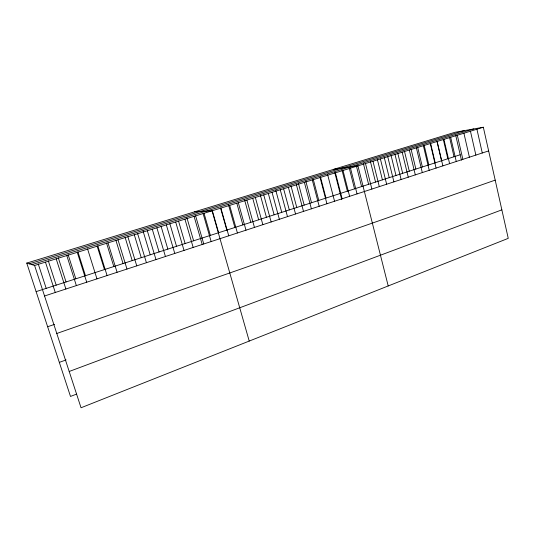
<?xml version="1.0" encoding="UTF-8"?>
<svg xmlns="http://www.w3.org/2000/svg" width="535" height="535" viewBox="0 0 535 535"><rect width="100%" height="100%" fill="white"/><g stroke="black" fill="none" stroke-linecap="round" stroke-linejoin="round"><path stroke-width="0.8" d="M76.451 394.141L70.5 396.448L26.75 263.08L455.024 132.272L483.332 127.236L508.25 238.349L81.046 407.764L34.588 265.48L26.75 263.08M69.196 371.477L501.857 209.854M59.325 362.382L66.119 359.894M56.79 333.479L495.189 180.128M47.635 326.751L54.523 324.377M44.545 295.989L488.642 150.917M36.112 291.628L460.2 154.755M31.886 264.658L473.669 128.955M34.588 265.48L483.332 127.236M29.224 263.842L464.046 130.667M333.934 169.254L357.922 165.87L388.209 285.957M194.466 211.853L212.047 210.81L249.223 341.069M38.239 263.909L46.204 288.372M48.31 260.812L56.182 285.155M45.448 262.137L55.279 292.478M58.275 257.743L66.052 281.972M56.182 258.833L65.885 289.014M66.788 255.563L76.365 285.59M68.132 254.713L75.809 278.815M77.909 251.824L85.466 275.706M77.267 252.333L86.724 282.206M87.546 248.855L96.962 278.862M97.865 245.986L107.08 275.558M97.082 245.919L104.465 269.573M106.518 243.01L113.808 266.557M107.983 242.87L117.085 272.288M117.988 239.787L126.976 269.058M115.848 240.141L123.057 263.568M127.878 236.744L136.753 265.868M125.083 237.299L132.205 260.619M137.655 233.728L146.423 262.705M134.252 234.597L141.253 257.696M143.052 231.02L150.215 254.807M152.234 229.06L159.076 251.945M147.319 230.752L155.979 259.582M161.082 226.338L167.85 249.116M156.882 227.81L165.429 256.499M169.842 223.637L176.53 246.314M166.331 224.894L174.778 253.443M175.681 222.018L184.02 250.427M184.923 219.169L193.162 247.437M178.543 221.089L185.123 243.539M186.889 217.645L193.63 240.797M195.609 215.832L203.755 243.98M194.065 216.354L202.21 244.482M204.016 213.238L210.375 235.387M203.106 213.565L211.151 241.559M212.335 210.676L218.628 232.725M220.895 208.082L228.753 235.815M220.574 208.142L226.793 230.09M229.649 205.386L237.413 232.986M228.505 204.845L234.878 227.482M238.309 202.718L245.98 230.184M236.831 203.26L242.883 224.894M246.876 200.083L254.459 227.415M244.602 200.003L250.808 222.339M255.355 197.468L262.846 224.673M252.741 198.365L258.659 219.805M263.742 194.887L271.151 221.965M260.358 195.155L266.43 217.297M272.041 192.326L279.364 219.276M268.336 193.556L274.127 214.809M280.253 189.798L287.489 216.621M275.806 190.406L281.751 212.355M283.664 188.969L289.301 209.914M290.986 185.846L296.778 207.5M288.385 187.297L295.541 213.993M298.45 183.545L304.181 205.112M296.43 184.816L303.499 211.392M305.846 181.271L311.517 202.745M304.388 182.361L311.383 208.817M313.176 179.018L318.78 200.398M312.273 179.934L319.188 206.269M320.432 176.784L325.975 198.077M320.07 177.533L326.912 203.748M334.763 172.491L341.718 199.501M327.614 174.577L334.556 201.247M343.009 170.464L349.616 196.332M342.032 170.25L347.382 191.169M335.438 172.798L342.126 198.779M350.499 168.157L357.039 193.904M349.228 168.037L354.524 188.862M356.357 165.843L361.593 186.581M365.485 163.536L371.879 189.056M363.419 163.67L368.602 184.321M372.982 161.229L379.302 186.635M370.414 161.517L375.543 182.081M380.398 158.948L386.644 184.234M377.342 159.383L382.418 179.86M387.735 156.681L393.92 181.86M384.237 157.384L389.233 177.66M397.779 153.211L402.668 173.327M395.004 154.448L401.116 179.506M391.038 155.29L395.98 175.487M404.453 151.158L409.295 171.187M402.206 152.228L408.252 177.179M411.067 149.125L415.862 169.067M409.329 150.034L415.307 174.871M417.628 147.105L422.369 166.967M416.384 147.861L422.302 172.584M424.121 145.105L428.816 164.887M423.372 145.707L429.224 170.324M437.148 141.461L442.873 165.87M436.961 141.273L441.542 160.781M430.555 143.126L435.209 162.827M430.294 143.574L436.079 168.084M443.936 139.374L449.601 163.67M443.288 139.327L447.815 158.755M450.657 137.301L456.261 161.496M449.554 137.395L454.034 156.748M457.318 135.248L462.855 159.336M455.76 135.482L461.451 160.179M463.912 133.215L469.396 157.203M476.919 129.209L482.282 152.99M470.446 131.202L475.869 155.09"/></g></svg>
